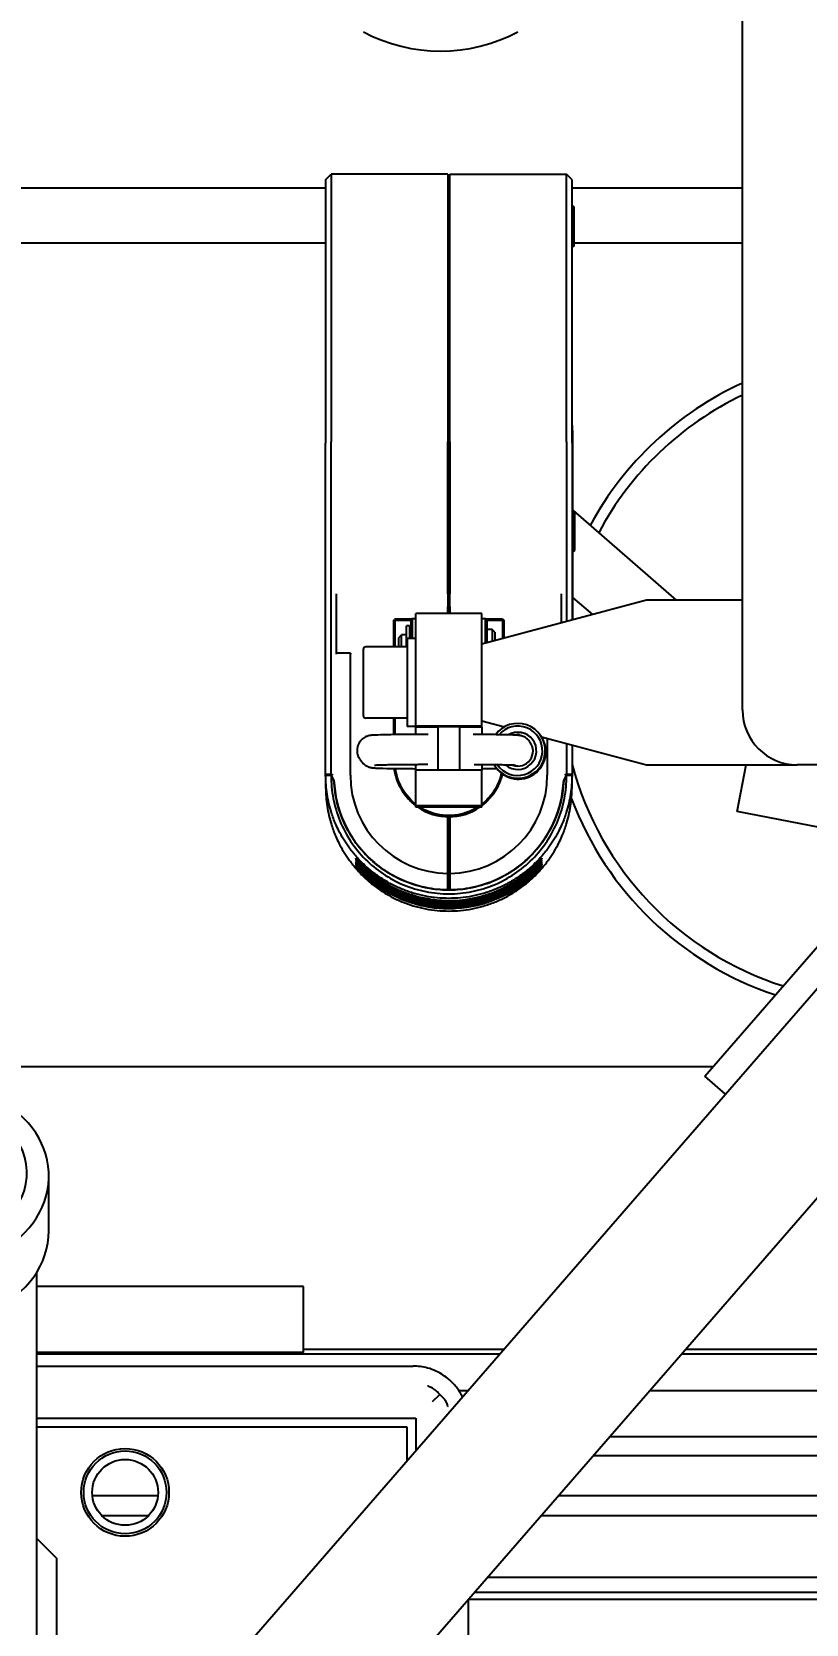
# Model space of a CAD drawing. Header units: millimetres. Extents: x 0 to 7722, y 0 to 5460.
# Drawn here: x 1838.4 to 1979.6, y 3732 to 4022 of the extents above; entities that cross this region are included whole.
import ezdxf

# ---------------------------------------------------------------- set-up
doc = ezdxf.new("R2010")
doc.units = ezdxf.units.MM
doc.header["$LTSCALE"] = 5
doc.layers.get('0').update_dxf_attribs({"linetype": 'CONTINUOUS'})
doc.layers.get('Defpoints').update_dxf_attribs({"linetype": 'CONTINUOUS'})
doc.styles.add('DIM', font='romans.shx', dxfattribs={"width": 0.85})
doc.dimstyles.new('KOCPSM$0', dxfattribs={"dimtxt": 3, "dimasz": 2.5, "dimexe": 0.8, "dimexo": 0.8, "dimgap": 0.8, "dimtad": 1, "dimdsep": 46, "dimtxsty": 'DIM', "dimblk": 'CLOSEDBLANK', "dimcen": 0, "dimclrd": 4, "dimclre": 4, "dimclrt": 7, "dimazin": 2, "dimtfac": 1, "dimtmove": 0, "dimatfit": 3, "dimldrblk": 'CLOSEDBLANK', "dimfxl": 1, "dimarcsym": 0})

# ---------------------------------------------------------------- blocks, each defined once
blk = doc.blocks.new('_ClosedBlank')
at = {"color": 0, "linetype": 'ByBlock', "lineweight": -2}
for p, q in [((-1, 0.1667), (0, 0)), ((-1, 0.1667), (-1, -0.1667)), ((0, 0), (-1, -0.1667))]:
    blk.add_line(p, q, dxfattribs=at)
blk = doc.blocks.new('*D10')
at = {"color": 4, "linetype": 'ByBlock', "lineweight": -2, "transparency": 16777216}
for p, q in [((605.43, 4029.21), (605.43, 5055.01)), ((2190.43, 4539.48), (2190.43, 5055.01)), ((642.93, 5043.01), (2152.93, 5043.01))]:
    blk.add_line(p, q, dxfattribs=at)
at = {"layer": 'Defpoints', "color": 0, "transparency": 16777216}
for p in [(2190.43, 5043.01), (2190.43, 4527.48), (605.43, 4017.21)]:
    blk.add_point(p, dxfattribs=at)
at = {"color": 4, "lineweight": -2, "transparency": 16777216, "xscale": 37.5, "yscale": 37.5, "zscale": 37.5, "rotation": 180}
blk.add_blockref('_ClosedBlank', (605.43, 5043.01), dxfattribs=at)
at = {"color": 4, "lineweight": -2, "transparency": 16777216, "xscale": 37.5, "yscale": 37.5, "zscale": 37.5}
blk.add_blockref('_ClosedBlank', (2190.43, 5043.01), dxfattribs=at)
at = {"color": 7, "transparency": 16777216, "insert": (1397.93, 5077.51), "char_height": 45, "attachment_point": 5, "style": 'DIM'}
blk.add_mtext('1585', dxfattribs=at)

msp = doc.modelspace()

# ---------------------------------------------------------------- linework, layer by layer
for p, q in [((1967.931, 3898.483), (1967.931, 4072.083)), ((1891.981, 3993.483), (1697.931, 3993.483)), ((1891.981, 3995.049), (1892.981, 3996.049)), ((1891.981, 3995.049), (1891.981, 3947.05)), ((1892.981, 3996.049), (1892.981, 3947.3)), ((1914.231, 3996.049), (1892.981, 3996.049)), ((1914.231, 3996.049), (1914.231, 3947.3)), ((1914.431, 3995.849), (1914.231, 3995.849)), ((1914.431, 3947.25), (1914.431, 3995.849)), ((1914.431, 3995.849), (1914.631, 3995.849)), ((1914.431, 3995.849), (1914.431, 3947.25)), ((1914.631, 3947.3), (1914.631, 3996.049)), ((1914.631, 3996.049), (1935.881, 3996.049)), ((1935.881, 3947.3), (1935.881, 3996.049)), ((1936.881, 3995.049), (1935.881, 3996.049)), ((1936.881, 3947.05), (1936.881, 3995.049)), ((1967.931, 3993.483), (1936.881, 3993.483)), ((1937.231, 3990.168), (1936.881, 3990.168)), ((1937.231, 3990.168), (1937.231, 3982.868)), ((1891.981, 3983.483), (1817.931, 3983.483)), ((1937.231, 3982.868), (1936.881, 3982.868)), ((1967.931, 3983.483), (1937.231, 3983.483)), ((1936.881, 3950.362), (1936.981, 3950.362)), ((1936.981, 3949.376), (1936.981, 3950.362)), ((1891.981, 3886.78), (1891.981, 3947.05)), ((1892.981, 3886.794), (1892.981, 3947.3)), ((1914.231, 3919.619), (1914.231, 3947.3)), ((1914.431, 3947.25), (1914.431, 3919.592)), ((1914.431, 3919.592), (1914.431, 3947.25)), ((1914.631, 3947.3), (1914.631, 3919.619)), ((1935.881, 3947.3), (1935.881, 3914.584)), ((1936.881, 3947.05), (1936.881, 3914.852)), ((1936.981, 3949.376), (1936.981, 3914.879)), ((1937.331, 3934.549), (1936.981, 3934.899)), ((1937.06, 3934.82), (1955.856, 3918.483)), ((1937.331, 3934.549), (1937.331, 3927.549)), ((1937.331, 3927.549), (1936.981, 3927.199)), ((1893.981, 3908.652), (1893.981, 3919.619)), ((1914.231, 3919.619), (1914.231, 3917.259)), ((1914.431, 3917.232), (1914.431, 3919.592)), ((1914.431, 3919.592), (1914.431, 3917.232)), ((1914.631, 3917.259), (1914.631, 3919.619)), ((1950.431, 3918.483), (1920.431, 3910.445)), ((1934.881, 3919.619), (1934.881, 3914.316)), ((1936.981, 3918.989), (1940.596, 3915.848)), ((1967.931, 3918.483), (1950.431, 3918.483)), ((1904.631, 3915.051), (1904.531, 3914.953)), ((1904.631, 3915.051), (1907.031, 3915.051)), ((1907.531, 3914.938), (1907.731, 3915.138)), ((1907.731, 3915.139), (1908.431, 3915.139)), ((1920.431, 3916.028), (1908.431, 3916.028)), ((1908.431, 3895.53), (1908.431, 3916.028)), ((1914.231, 3916.028), (1914.231, 3917.259)), ((1914.431, 3917.232), (1914.431, 3916.028)), ((1914.431, 3916.028), (1914.431, 3917.232)), ((1914.631, 3917.259), (1914.631, 3916.028)), ((1920.431, 3895.53), (1920.431, 3916.028)), ((1920.431, 3915.139), (1921.131, 3915.139)), ((1921.331, 3914.938), (1921.131, 3915.138)), ((1921.831, 3915.051), (1924.231, 3915.051)), ((1924.231, 3915.051), (1924.331, 3914.953)), ((1904.431, 3914.851), (1904.531, 3914.953)), ((1904.431, 3909.983), (1904.431, 3914.851)), ((1904.531, 3914.953), (1904.631, 3914.854)), ((1904.631, 3914.854), (1907.031, 3914.854)), ((1904.631, 3909.983), (1904.631, 3914.854)), ((1905.331, 3911.639), (1905.831, 3912.139)), ((1905.831, 3909.983), (1905.831, 3912.139)), ((1906.691, 3912.139), (1905.831, 3912.139)), ((1906.691, 3909.983), (1906.691, 3913.789)), ((1907.291, 3913.789), (1906.691, 3913.789)), ((1907.291, 3913.789), (1907.291, 3911.483)), ((1907.331, 3911.483), (1907.331, 3912.139)), ((1907.531, 3912.139), (1907.331, 3912.139)), ((1922.331, 3913.139), (1921.331, 3913.139)), ((1921.831, 3914.854), (1924.231, 3914.854)), ((1922.331, 3913.139), (1922.331, 3910.954)), ((1922.831, 3912.639), (1922.331, 3913.139)), ((1922.831, 3912.639), (1922.831, 3911.088)), ((1924.231, 3914.854), (1924.331, 3914.953)), ((1924.231, 3914.854), (1924.231, 3911.463)), ((1924.331, 3914.953), (1924.431, 3914.851)), ((1924.431, 3914.851), (1924.431, 3911.516)), ((1898.831, 3909.483), (1898.831, 3897.483)), ((1906.831, 3909.983), (1899.331, 3909.983)), ((1905.331, 3909.983), (1905.331, 3911.639)), ((1906.831, 3911.483), (1906.831, 3895.483)), ((1908.431, 3911.483), (1906.831, 3911.483)), ((1907.331, 3911.739), (1907.291, 3911.739)), ((1896.481, 3908.802), (1893.981, 3908.802)), ((1896.481, 3908.802), (1896.481, 3908.652)), ((1896.481, 3886.595), (1896.481, 3908.652)), ((1906.831, 3896.983), (1899.331, 3896.983)), ((1904.431, 3893.979), (1904.431, 3896.983)), ((1904.631, 3893.982), (1904.631, 3896.983)), ((1908.431, 3895.483), (1906.831, 3895.483)), ((1920.431, 3895.53), (1908.431, 3895.53)), ((1908.431, 3895.348), (1908.431, 3895.53)), ((1908.431, 3895.348), (1912.431, 3895.404)), ((1908.431, 3894.016), (1908.431, 3895.348)), ((1916.431, 3895.404), (1912.431, 3895.404)), ((1912.431, 3895.404), (1912.431, 3887.531)), ((1916.431, 3895.404), (1920.431, 3895.348)), ((1916.431, 3887.531), (1916.431, 3895.404)), ((1920.431, 3896.522), (1924.58, 3895.41)), ((1920.431, 3895.348), (1920.431, 3895.53)), ((1920.431, 3895.348), (1920.431, 3894.007)), ((1924.231, 3895.503), (1924.231, 3895.198)), ((1924.431, 3895.45), (1924.431, 3895.324)), ((1927.189, 3893.981), (1927.189, 3893.849)), ((1927.313, 3893.833), (1927.313, 3893.975)), ((1929.222, 3892.658), (1929.148, 3892.756)), ((1931.056, 3893.963), (1930.991, 3894.049)), ((1931.3, 3893.609), (1950.431, 3888.483)), ((1932.381, 3893.32), (1932.381, 3886.595)), ((1935.881, 3892.382), (1935.881, 3886.794)), ((1936.881, 3892.114), (1936.881, 3886.78)), ((1898.26, 3889.437), (1898.556, 3889.045)), ((1891.981, 3886.78), (1892.981, 3886.794)), ((1891.981, 3886.541), (1891.981, 3886.78)), ((1892.981, 3886.555), (1891.981, 3886.541)), ((1891.981, 3886.541), (1891.981, 3884.385)), ((1892.981, 3886.794), (1893.181, 3886.794)), ((1893.5, 3885.699), (1892.981, 3886.595)), ((1892.981, 3886.595), (1892.981, 3886.555)), ((1893.181, 3886.595), (1892.981, 3886.595)), ((1892.981, 3886.555), (1893.5, 3885.658)), ((1893.181, 3886.794), (1893.181, 3886.595)), ((1908.431, 3887.531), (1908.431, 3888.516)), ((1920.431, 3887.531), (1908.431, 3887.531)), ((1908.431, 3881.031), (1908.431, 3887.531)), ((1920.431, 3888.507), (1920.431, 3887.531)), ((1920.431, 3881.031), (1920.431, 3887.531)), ((1923.127, 3887.869), (1923.011, 3888.023)), ((1926.987, 3888.305), (1927.001, 3888.286)), ((1935.881, 3886.595), (1935.362, 3885.699)), ((1935.362, 3885.658), (1935.881, 3886.555)), ((1935.681, 3886.595), (1935.681, 3886.794)), ((1935.681, 3886.794), (1935.881, 3886.794)), ((1935.881, 3886.595), (1935.681, 3886.595)), ((1935.881, 3886.794), (1936.881, 3886.78)), ((1935.881, 3886.555), (1935.881, 3886.595)), ((1936.881, 3886.541), (1935.881, 3886.555)), ((1936.881, 3886.78), (1936.881, 3886.541)), ((1936.881, 3884.385), (1936.881, 3886.541)), ((1950.431, 3888.483), (1977.931, 3888.483)), ((1966.993, 3879.983), (1968.638, 3888.483)), ((2007.931, 3888.483), (1977.931, 3888.483)), ((1893.5, 3885.694), (1893.5, 3885.699)), ((1893.5, 3885.681), (1893.5, 3885.694)), ((1935.362, 3885.699), (1935.362, 3885.694)), ((1935.362, 3885.694), (1935.362, 3885.681)), ((1920.431, 3881.031), (1908.431, 3881.031)), ((1908.431, 3880.751), (1908.431, 3881.031)), ((1920.431, 3880.751), (1908.431, 3880.751)), ((1920.431, 3880.751), (1920.431, 3881.031)), ((1914.231, 3868.709), (1914.231, 3879.039)), ((1914.431, 3879.037), (1914.431, 3868.507)), ((1914.431, 3879.037), (1914.431, 3868.507)), ((1914.631, 3879.039), (1914.631, 3868.709)), ((1986.629, 3876.183), (1966.993, 3879.983)), ((2003.469, 3872.924), (1740.893, 3570.821)), ((1914.231, 3867.712), (1914.242, 3868.709)), ((1914.242, 3868.539), (1914.242, 3868.709)), ((1914.62, 3868.709), (1914.62, 3868.539)), ((1914.62, 3868.709), (1914.631, 3867.712)), ((1961.09, 3831.788), (1993.89, 3869.526)), ((1914.231, 3867.71), (1914.239, 3868.507)), ((1914.231, 3865.719), (1914.231, 3867.712)), ((1914.231, 3865.716), (1914.231, 3865.719)), ((1914.239, 3868.507), (1914.431, 3868.507)), ((1914.242, 3868.539), (1914.241, 3868.507)), ((1914.431, 3865.715), (1914.431, 3868.507)), ((1914.431, 3868.507), (1914.623, 3868.507)), ((1914.431, 3868.507), (1914.431, 3865.715)), ((1914.431, 3865.715), (1914.431, 3865.714)), ((1914.431, 3865.715), (1914.431, 3865.714)), ((1914.431, 3865.714), (1914.431, 3865.698)), ((1914.431, 3865.714), (1914.431, 3865.698)), ((1914.62, 3868.539), (1914.621, 3868.507)), ((1914.631, 3867.71), (1914.623, 3868.507)), ((1914.631, 3867.712), (1914.631, 3865.719)), ((1914.631, 3865.716), (1914.631, 3865.719)), ((2023.358, 3857.698), (1759.762, 3554.421)), ((1962.563, 3833.483), (1830.531, 3833.483)), ((1964.864, 3828.508), (1961.09, 3831.788)), ((1841.531, 3803.613), (1841.531, 3813.614)), ((1839.331, 3715.975), (1839.331, 3796.068)), ((1887.931, 3793.483), (1839.331, 3793.483)), ((1887.931, 3781.483), (1887.931, 3793.483)), ((1924.465, 3782.027), (1887.931, 3782.027)), ((2395.431, 3782.027), (1957.588, 3782.027)), ((1887.931, 3781.483), (1839.331, 3781.483)), ((1923.689, 3781.135), (1839.331, 3781.135)), ((1839.331, 3778.983), (1907.931, 3778.983)), ((2395.431, 3781.135), (1956.812, 3781.135)), ((1911.471, 3772.523), (1912.761, 3773.813)), ((1917.926, 3774.504), (1916.269, 3774.504)), ((2395.431, 3774.504), (1951.049, 3774.504)), ((1839.331, 3769.483), (1908.431, 3769.483)), ((1906.831, 3767.883), (1839.331, 3767.883)), ((1906.831, 3761.739), (1906.831, 3767.883)), ((1908.431, 3769.483), (1908.431, 3763.58)), ((1943.817, 3766.183), (2395.431, 3766.183)), ((2395.431, 3762.633), (1940.731, 3762.633)), ((1861.396, 3755.333), (1849.466, 3755.333)), ((2395.431, 3755.333), (1934.387, 3755.333)), ((1851.146, 3751.783), (1859.716, 3751.783)), ((1931.301, 3751.783), (2395.431, 3751.783)), ((1839.331, 3747.583), (1842.931, 3743.983)), ((1842.931, 3743.983), (1842.931, 3688.22)), ((2395.431, 3740.483), (1921.48, 3740.483)), ((1917.931, 3736.4), (1917.931, 3416.483)), ((2395.431, 3736.483), (1918.003, 3736.483)), ((2395.431, 3737.768), (1919.12, 3737.768))]:
    msp.add_line(p, q)
for radius in [8, 7.538, 6]:
    msp.add_circle((1855.431, 3755.983), radius)
for centre, radius, start, end in [((1912.931, 4048.483), 30, 242.04711, 297.95289), ((1992.931, 3903.483), 60, 114.62432, 151.51753), ((1992.931, 3903.483), 58, 115.53323, 151.9564), ((1992.931, 3903.483), 58, 164.53744, 164.72124), ((1899.331, 3909.483), 0.5, 90, 180), ((1977.931, 3898.483), 10, 180, 270), ((1899.331, 3897.483), 0.5, 180, 270), ((1992.931, 3903.483), 58, 194.89928, 252.36699), ((1992.931, 3903.483), 60, 200.65191, 251.54452), ((1907.931, 3768.983), 10, 74.74942, 90)]:
    msp.add_arc(centre, radius, start, end)
for centre, major_axis, ratio, start_param, end_param in [((1927.001, 3891.036), (3.99, 3.013), 0.9998461, 3.030806, 8.1483946), ((1926.996, 3891.043), (3.591, 2.712), 0.9998461, 3.1023412, 8.0694847), ((1926.996, 3891.043), (-2.713, -2.049), 0.9998461, 0.2217802, 4.616564), ((1927.027, 3891.001), (2.713, 2.049), 0.9998461, 0.0077399, 1.4522936), ((1927.117, 3890.882), (-3.99, -3.013), 0.9998461, 0, 3.0711798), ((1927.027, 3891.001), (2.195, 1.657), 0.9998461, 3.7238786, 6.2831853), ((1927.585, 3891.256), (1.068, -2.542), 0.9822393, 2.8838415, 3.0475608), ((1927.538, 3539.639), (-0.381, 354.343), 0.0734362, 6.2772149, 6.2819888), ((1914.431, 3886.595), (-17.95, 0), 0.9964954, 0, 1.560242), ((1914.431, 3889.036), (-10, 0), 0.999902, 0.1214413, 0.9272952), ((1914.431, 3886.595), (-17.95, 0), 0.9964954, 1.5813506, 3.1415927), ((1914.431, 3889.036), (10, 0), 0.999902, 5.3558901, 6.0609659), ((1927.001, 3891.036), (-2.195, -1.657), 0.9998461, 0.6272334, 0.9242113), ((1926.987, 3891.054), (2.494, -1.239), 0.984493, 4.9118359, 5.1674476), ((1914.431, 3889.036), (10, 0), 0.999902, 4.1180583, 5.3067197), ((1914.472, 3889.318), (-0.373, -23.599), 0.9438253, 0.0059328, 0.014911), ((1914.411, 3885.789), (-20.54, 0.424), 0.9770655, 1.5919205, 1.6016559), ((1822.531, 3813.614), (19, 0), 0.8502651, 5.1916684, 7.3242947), ((1822.531, 3814.14), (15, 0), 0.8502651, 5.2749252, 6.7987793), ((1822.531, 3803.613), (19, 0), 0.8502651, 5.1916684, 6.2831853)]:
    msp.add_ellipse(centre, major_axis=major_axis, ratio=ratio, start_param=start_param, end_param=end_param)
for points, knots in [([(1907.031, 3915.051), (1907.136, 3915.051), (1907.345, 3915.052), (1907.548, 3915.054), (1907.629, 3915.056), (1907.649, 3915.057)], [0, 0, 0, 0, 0.00031248248, 0.00062496496, 0.00075407024, 0.00075407024, 0.00075407024, 0.00075407024]), ([(1907.731, 3915.139), (1907.731, 3915.139), (1907.731, 3915.127), (1907.731, 3915.079), (1907.731, 3915.04), (1907.731, 3914.88), (1907.731, 3914.718), (1907.731, 3914.365), (1907.731, 3914.202), (1907.731, 3913.815), (1907.731, 3913.587), (1907.731, 3913.214), (1907.731, 3913.084), (1907.731, 3912.501), (1907.731, 3912.005), (1907.731, 3911.483)], [-1.56578313, -1.56578313, -1.56578313, -1.56578313, -1.50732643, -1.50732643, -1.44206621, -1.44206621, -1.31132911, -1.31132911, -1.22420274, -1.22420274, -1.12717709, -1.12717709, -1.07860514, -1.07860514, -0.9155222, -0.9155222, -0.9155222, -0.9155222]), ([(1921.131, 3910.632), (1921.131, 3910.812), (1921.131, 3910.99), (1921.132, 3911.717), (1921.131, 3912.244), (1921.131, 3913), (1921.131, 3913.258), (1921.131, 3913.735), (1921.131, 3913.953), (1921.131, 3914.227), (1921.131, 3914.304), (1921.131, 3914.503), (1921.131, 3914.615), (1921.131, 3914.857), (1921.131, 3914.966), (1921.131, 3915.105), (1921.131, 3915.139), (1921.131, 3915.139)], [-0.74383044, -0.74383044, -0.74383044, -0.74383044, -0.68965085, -0.68965085, -0.52091969, -0.52091969, -0.42464993, -0.42464993, -0.32784071, -0.32784071, -0.28692869, -0.28692869, -0.21527196, -0.21527196, -0.10779928, -0.10779928, -0.00700144, -0.00700144, -0.00700144, -0.00700144]), ([(1921.213, 3915.057), (1921.258, 3915.055), (1921.371, 3915.054), (1921.596, 3915.052), (1921.753, 3915.051), (1921.831, 3915.051)], [0.00033957039, 0.00033957039, 0.00033957039, 0.00033957039, 0.00062496724, 0.00085932996, 0.00109369268, 0.00109369268, 0.00109369268, 0.00109369268]), ([(1907.031, 3914.854), (1907.064, 3914.854), (1907.097, 3914.854), (1907.162, 3914.855), (1907.193, 3914.855), (1907.284, 3914.855), (1907.339, 3914.856), (1907.431, 3914.857), (1907.467, 3914.858), (1907.505, 3914.859), (1907.515, 3914.859), (1907.528, 3914.86), (1907.531, 3914.861), (1907.531, 3914.861)], [-0.078691524, -0.078691524, -0.078691524, -0.078691524, -0.068791099, -0.068791099, -0.058880451, -0.058880451, -0.039349001, -0.039349001, -0.019816385, -0.019816385, -0.009901751, -0.009901751, 0, 0, 0, 0]), ([(1907.531, 3914.939), (1907.531, 3914.909), (1907.531, 3914.865), (1907.531, 3914.587), (1907.531, 3914.076), (1907.531, 3913.362), (1907.531, 3912.361), (1907.531, 3911.758), (1907.531, 3911.483)], [0.0000671783, 0.0000671783, 0.0000671783, 0.0000671783, 0.0010842402, 0.0021684805, 0.0027106006, 0.0043369609, 0.0054212012, 0.0062856424, 0.0062856424, 0.0062856424, 0.0062856424]), ([(1921.331, 3914.939), (1921.331, 3914.909), (1921.331, 3914.865), (1921.331, 3914.587), (1921.331, 3914.246), (1921.331, 3913.838), (1921.331, 3912.958), (1921.331, 3911.787), (1921.331, 3910.883), (1921.331, 3910.686)], [0.0000671871, 0.0000671871, 0.0000671871, 0.0000671871, 0.0010849634, 0.0021699268, 0.0027124085, 0.0032548902, 0.0043398536, 0.0065097803, 0.0071102317, 0.0071102317, 0.0071102317, 0.0071102317]), ([(1921.331, 3914.861), (1921.331, 3914.861), (1921.334, 3914.86), (1921.347, 3914.859), (1921.357, 3914.859), (1921.395, 3914.858), (1921.431, 3914.857), (1921.524, 3914.856), (1921.578, 3914.855), (1921.669, 3914.855), (1921.7, 3914.854), (1921.765, 3914.854), (1921.798, 3914.854), (1921.831, 3914.854)], [-0.078692147, -0.078692147, -0.078692147, -0.078692147, -0.068793867, -0.068793867, -0.058881552, -0.058881552, -0.039349283, -0.039349283, -0.019816498, -0.019816498, -0.009903406, -0.009903406, 0, 0, 0, 0]), ([(1910.683, 3894.027), (1909.828, 3894.024), (1908.993, 3894.02), (1906.896, 3894.007), (1905.694, 3893.995), (1903.593, 3893.968), (1902.696, 3893.952), (1901.268, 3893.915), (1900.798, 3893.9), (1900.292, 3893.857), (1900.208, 3893.854), (1899.95, 3893.806), (1899.898, 3893.796), (1899.746, 3893.759), (1899.644, 3893.735), (1899.341, 3893.617), (1899.175, 3893.555), (1898.799, 3893.298), (1898.675, 3893.204), (1898.431, 3892.966), (1898.32, 3892.842), (1898.038, 3892.443), (1897.866, 3892.114), (1897.708, 3891.421), (1897.687, 3891.101), (1897.752, 3890.505), (1897.832, 3890.231), (1898.03, 3889.773), (1898.147, 3889.587), (1898.26, 3889.437)], [4.9417292, 4.9417292, 4.9417292, 4.9417292, 5.1398619, 5.1398619, 5.4613085, 5.4613085, 5.7847887, 5.7847887, 6.1204304, 6.1204304, 6.2070926, 6.2070926, 6.2255284, 6.2255284, 6.2471205, 6.2471205, 6.2626841, 6.2626841, 6.2688578, 6.2688578, 6.2733177, 6.2733177, 6.2799911, 6.2799911, 6.2847138, 6.2847138, 6.2892572, 6.2892572, 6.2937549, 6.2937549, 6.2937549, 6.2937549]), ([(1929.148, 3892.756), (1928.972, 3892.989), (1928.806, 3893.139), (1928.451, 3893.422), (1928.293, 3893.506), (1927.994, 3893.653), (1927.881, 3893.692), (1927.689, 3893.754), (1927.618, 3893.772), (1927.477, 3893.805), (1927.419, 3893.815), (1927.271, 3893.84), (1927.206, 3893.848), (1926.879, 3893.884), (1926.675, 3893.891), (1926.224, 3893.91), (1926.062, 3893.916), (1925.702, 3893.927), (1925.504, 3893.933), (1925.072, 3893.943), (1924.838, 3893.948), (1924.343, 3893.958), (1924.082, 3893.963), (1922.86, 3893.983), (1921.739, 3893.996), (1919.977, 3894.01), (1919.435, 3894.014), (1918.877, 3894.018)], [3.1521622, 3.1521622, 3.1521622, 3.1521622, 3.1591472, 3.1591472, 3.1699108, 3.1699108, 3.1847501, 3.1847501, 3.2012159, 3.2012159, 3.2239201, 3.2239201, 3.268877, 3.268877, 3.4677107, 3.4677107, 3.562438, 3.562438, 3.6589223, 3.6589223, 3.7555709, 3.7555709, 3.8506564, 3.8506564, 4.1760151, 4.1760151, 4.3126327, 4.3126327, 4.3126327, 4.3126327]), ([(1898.556, 3889.045), (1898.732, 3888.812), (1898.898, 3888.662), (1899.253, 3888.379), (1899.411, 3888.295), (1899.71, 3888.148), (1899.823, 3888.109), (1900.015, 3888.047), (1900.087, 3888.029), (1900.227, 3887.996), (1900.285, 3887.986), (1900.433, 3887.961), (1900.498, 3887.953), (1900.825, 3887.918), (1901.029, 3887.91), (1901.924, 3887.873), (1902.786, 3887.852), (1904.844, 3887.818), (1905.965, 3887.805), (1907.603, 3887.792), (1908.012, 3887.789), (1908.431, 3887.786)], [0.0105696, 0.0105696, 0.0105696, 0.0105696, 0.0175545, 0.0175545, 0.0283182, 0.0283182, 0.0431575, 0.0431575, 0.0596232, 0.0596232, 0.0823274, 0.0823274, 0.1272844, 0.1272844, 0.3261181, 0.3261181, 0.7090637, 0.7090637, 1.0344224, 1.0344224, 1.1384868, 1.1384868, 1.1384868, 1.1384868]), ([(1936.881, 3886.541), (1936.881, 3885.399), (1936.793, 3884.258), (1936.444, 3882), (1936.182, 3880.886), (1935.606, 3879.07), (1935.339, 3878.357), (1934.862, 3877.258), (1934.677, 3876.864), (1933.957, 3875.441), (1933.354, 3874.446), (1932.286, 3872.964), (1931.875, 3872.442), (1930.966, 3871.391), (1930.464, 3870.865), (1929.415, 3869.866), (1928.867, 3869.393), (1927.732, 3868.504), (1927.145, 3868.089), (1925.935, 3867.317), (1925.313, 3866.96), (1924.041, 3866.31), (1923.392, 3866.016), (1922.068, 3865.492), (1921.395, 3865.261), (1920.032, 3864.865), (1919.343, 3864.7), (1917.951, 3864.435), (1917.249, 3864.335), (1915.84, 3864.203), (1915.134, 3864.169), (1913.721, 3864.17), (1913.015, 3864.203), (1911.606, 3864.336), (1910.905, 3864.436), (1909.513, 3864.701), (1908.824, 3864.867), (1907.461, 3865.263), (1906.788, 3865.494), (1905.464, 3866.019), (1904.815, 3866.313), (1903.543, 3866.964), (1902.921, 3867.32), (1901.712, 3868.092), (1901.125, 3868.508), (1899.99, 3869.397), (1899.443, 3869.87), (1898.393, 3870.87), (1897.892, 3871.396), (1896.984, 3872.447), (1896.572, 3872.968), (1895.506, 3874.451), (1894.902, 3875.445), (1894.183, 3876.868), (1893.999, 3877.262), (1893.522, 3878.36), (1893.255, 3879.073), (1892.679, 3880.888), (1892.418, 3882.002), (1892.069, 3884.259), (1891.981, 3885.399), (1891.981, 3886.541)], [0, 0, 0, 0, 0.3539262, 0.3539262, 0.7073842, 0.7073842, 0.9424825, 0.9424825, 1.0765937, 1.0765937, 1.4333985, 1.4333985, 1.6365356, 1.6365356, 1.8580922, 1.8580922, 2.0779679, 2.0779679, 2.2958569, 2.2958569, 2.5123451, 2.5123451, 2.7271104, 2.7271104, 2.9410122, 2.9410122, 3.1536549, 3.1536549, 3.3661113, 3.3661113, 3.5778499, 3.5778499, 3.7895868, 3.7895868, 4.0020426, 4.0020426, 4.2146786, 4.2146786, 4.4285797, 4.4285797, 4.6433394, 4.6433394, 4.8598272, 4.8598272, 5.0777119, 5.0777119, 5.2975872, 5.2975872, 5.5191401, 5.5191401, 5.7221895, 5.7221895, 6.0788388, 6.0788388, 6.212892, 6.212892, 6.4478873, 6.4478873, 6.8011909, 6.8011909, 7.1549622, 7.1549622, 7.1549622, 7.1549622]), ([(1892.981, 3886.555), (1892.974, 3885.157), (1893.234, 3882.343), (1894.431, 3878.267), (1896.416, 3874.513), (1899.092, 3871.225), (1902.376, 3868.52), (1906.117, 3866.504), (1910.194, 3865.268), (1913.019, 3864.985), (1915.843, 3864.985), (1918.668, 3865.268), (1922.745, 3866.504), (1926.486, 3868.52), (1929.77, 3871.225), (1932.446, 3874.513), (1934.432, 3878.267), (1935.628, 3882.343), (1935.888, 3885.157), (1935.881, 3886.555)], [0, 0, 0, 0, 0.004388225, 0.008776451, 0.013126893, 0.017477334, 0.021776762, 0.02607619, 0.030339767, 0.034603344, 0.034603344, 0.038866921, 0.043130498, 0.047429926, 0.051729354, 0.056079796, 0.060430238, 0.064818463, 0.069206688, 0.069206688, 0.069206688, 0.069206688]), ([(1910.576, 3888.527), (1910.247, 3888.525), (1909.922, 3888.524), (1909.275, 3888.521), (1908.953, 3888.519), (1908.321, 3888.516), (1908.01, 3888.514), (1907.404, 3888.509), (1907.109, 3888.507), (1906.524, 3888.502), (1906.235, 3888.499), (1905.669, 3888.494), (1905.393, 3888.491), (1904.859, 3888.484), (1904.602, 3888.481), (1904.11, 3888.474), (1903.876, 3888.47), (1903.431, 3888.463), (1903.221, 3888.459), (1902.82, 3888.451), (1902.63, 3888.447), (1902.273, 3888.439), (1902.107, 3888.435), (1901.804, 3888.427), (1901.665, 3888.422), (1901.31, 3888.41), (1901.125, 3888.402), (1900.915, 3888.39), (1900.856, 3888.385), (1900.856, 3888.385)], [4.951472, 4.951472, 4.951472, 4.951472, 5.0283207, 5.0283207, 5.1061134, 5.1061134, 5.183915, 5.183915, 5.2607878, 5.2607878, 5.3397672, 5.3397672, 5.4197937, 5.4197937, 5.4998451, 5.4998451, 5.5788893, 5.5788893, 5.6569406, 5.6569406, 5.7360817, 5.7360817, 5.8153034, 5.8153034, 5.8935387, 5.8935387, 6.0391146, 6.0391146, 6.140681, 6.140681, 6.140681, 6.140681]), ([(1908.431, 3881.055), (1908.298, 3881.154), (1908.168, 3881.257), (1907.44, 3881.862), (1906.9, 3882.43), (1906.113, 3883.479), (1905.829, 3883.927), (1905.394, 3884.754), (1905.227, 3885.123), (1904.799, 3886.251), (1904.605, 3887.031), (1904.507, 3887.824)], [-0.92869097, -0.92869097, -0.92869097, -0.92869097, -0.87893234, -0.87893234, -0.64462668, -0.64462668, -0.48558837, -0.48558837, -0.36429524, -0.36429524, -0.12354502, -0.12354502, -0.12354502, -0.12354502]), ([(1908.431, 3881.309), (1908.393, 3881.338), (1907.203, 3882.273), (1906.001, 3883.779), (1905.159, 3885.822), (1904.869, 3886.831), (1904.75, 3887.504), (1904.709, 3887.822)], [0.0219594507, 0.0219594507, 0.0219594507, 0.0219594507, 0.0221033924, 0.0265240708, 0.0276292404, 0.0287344101, 0.0297012186, 0.0297012186, 0.0297012186, 0.0297012186]), ([(1926.553, 3888.386), (1926.553, 3888.386), (1926.552, 3888.387), (1926.529, 3888.389), (1926.43, 3888.396), (1926.022, 3888.415), (1925.584, 3888.43), (1924.852, 3888.447), (1924.671, 3888.451), (1924.284, 3888.458), (1924.079, 3888.462), (1923.647, 3888.469), (1923.42, 3888.473), (1922.951, 3888.48), (1922.708, 3888.483), (1922.205, 3888.489), (1921.943, 3888.492), (1921.402, 3888.498), (1921.121, 3888.5), (1920.545, 3888.506), (1920.25, 3888.508), (1919.651, 3888.513), (1919.347, 3888.515), (1919.038, 3888.516)], [3.2840981, 3.2840981, 3.2840981, 3.2840981, 3.2977129, 3.2977129, 3.4246929, 3.4246929, 3.6790352, 3.6790352, 3.7556943, 3.7556943, 3.83327, 3.83327, 3.9108044, 3.9108044, 3.98736, 3.98736, 4.0642483, 4.0642483, 4.1420636, 4.1420636, 4.2198634, 4.2198634, 4.2967107, 4.2967107, 4.2967107, 4.2967107]), ([(1920.431, 3887.793), (1921.378, 3887.8), (1922.262, 3887.809), (1923.093, 3887.82), (1923.129, 3887.82), (1923.164, 3887.821)], [2.07572462, 2.07572462, 2.07572462, 2.07572462, 2.31971588, 2.31971588, 2.33069128, 2.33069128, 2.33069128, 2.33069128]), ([(1924.006, 3886.968), (1923.999, 3886.938), (1923.913, 3886.553), (1923.703, 3885.822), (1923.141, 3884.461), (1922.159, 3882.897), (1921.083, 3881.821), (1920.469, 3881.338), (1920.431, 3881.309)], [0.0021181889, 0.0021181889, 0.0021181889, 0.0021181889, 0.0022103392, 0.0033155089, 0.0044206785, 0.0066310177, 0.0088413569, 0.0089852551, 0.0089852551, 0.0089852551, 0.0089852551]), ([(1924.182, 3886.835), (1924.148, 3886.688), (1924.111, 3886.541), (1923.992, 3886.108), (1923.9, 3885.824), (1923.655, 3885.17), (1923.492, 3884.805), (1923.062, 3883.976), (1922.779, 3883.524), (1922.075, 3882.574), (1921.638, 3882.092), (1920.925, 3881.444), (1920.682, 3881.243), (1920.431, 3881.055)], [-2.92065079, -2.92065079, -2.92065079, -2.92065079, -2.87537747, -2.87537747, -2.78584908, -2.78584908, -2.66590253, -2.66590253, -2.50590565, -2.50590565, -2.31118957, -2.31118957, -2.21680681, -2.21680681, -2.21680681, -2.21680681]), ([(1891.981, 3884.385), (1891.981, 3883.235), (1892.069, 3882.087), (1892.419, 3879.813), (1892.68, 3878.692), (1893.256, 3876.864), (1893.523, 3876.145), (1894, 3875.039), (1894.185, 3874.642), (1894.905, 3873.21), (1895.509, 3872.208), (1896.576, 3870.715), (1896.988, 3870.19), (1897.896, 3869.132), (1898.398, 3868.602), (1899.447, 3867.596), (1899.995, 3867.12), (1901.13, 3866.226), (1901.717, 3865.807), (1902.927, 3865.03), (1903.549, 3864.671), (1904.821, 3864.017), (1905.47, 3863.721), (1906.794, 3863.192), (1907.467, 3862.96), (1908.83, 3862.562), (1909.519, 3862.395), (1910.911, 3862.128), (1911.613, 3862.028), (1913.022, 3861.894), (1913.728, 3861.861), (1915.141, 3861.861), (1915.847, 3861.895), (1917.256, 3862.029), (1917.958, 3862.129), (1919.349, 3862.397), (1920.038, 3862.563), (1921.401, 3862.962), (1922.074, 3863.195), (1923.398, 3863.723), (1924.047, 3864.019), (1925.319, 3864.674), (1925.941, 3865.033), (1927.15, 3865.811), (1927.737, 3866.229), (1928.872, 3867.124), (1929.42, 3867.601), (1930.469, 3868.607), (1930.97, 3869.137), (1931.879, 3870.195), (1932.29, 3870.72), (1933.356, 3872.213), (1933.96, 3873.214), (1934.679, 3874.646), (1934.863, 3875.043), (1935.34, 3876.148), (1935.607, 3876.867), (1936.183, 3878.694), (1936.444, 3879.815), (1936.793, 3882.087), (1936.881, 3883.236), (1936.881, 3884.385)], [0, 0, 0, 0, 0.3539262, 0.3539262, 0.7073842, 0.7073842, 0.9424825, 0.9424825, 1.0765937, 1.0765937, 1.4333985, 1.4333985, 1.6365356, 1.6365356, 1.8580922, 1.8580922, 2.0779679, 2.0779679, 2.2958569, 2.2958569, 2.5123451, 2.5123451, 2.7271104, 2.7271104, 2.9410122, 2.9410122, 3.1536549, 3.1536549, 3.3661113, 3.3661113, 3.5778499, 3.5778499, 3.7895868, 3.7895868, 4.0020426, 4.0020426, 4.2146786, 4.2146786, 4.4285797, 4.4285797, 4.6433394, 4.6433394, 4.8598272, 4.8598272, 5.0777119, 5.0777119, 5.2975872, 5.2975872, 5.5191401, 5.5191401, 5.7221895, 5.7221895, 6.0788388, 6.0788388, 6.212892, 6.212892, 6.4478873, 6.4478873, 6.8011909, 6.8011909, 7.1549622, 7.1549622, 7.1549622, 7.1549622]), ([(1893.5, 3885.699), (1893.617, 3882.987), (1894.264, 3880.317), (1896.47, 3875.557), (1897.94, 3873.471), (1901.682, 3869.813), (1903.96, 3868.311), (1907.773, 3866.751), (1909.123, 3866.351), (1911.733, 3865.855), (1912.98, 3865.731), (1914.231, 3865.719)], [-3.2331542, -3.2331542, -3.2331542, -3.2331542, -2.3927448, -2.3927448, -1.61731, -1.61731, -0.7979409, -0.7979409, -0.3753305, -0.3753305, -0.000001, -0.000001, -0.000001, -0.000001]), ([(1914.431, 3865.698), (1913.016, 3865.698), (1911.605, 3865.841), (1908.666, 3866.442), (1907.155, 3866.934), (1904.726, 3868.041), (1903.773, 3868.569), (1901.78, 3869.884), (1900.767, 3870.697), (1898.889, 3872.514), (1898.033, 3873.516), (1896.684, 3875.434), (1896.154, 3876.32), (1895.025, 3878.57), (1894.503, 3879.966), (1893.775, 3882.804), (1893.563, 3884.238), (1893.5, 3885.681)], [0, 0, 0, 0, 0.4246359, 0.4246359, 0.9010681, 0.9010681, 1.2297001, 1.2297001, 1.6232326, 1.6232326, 2.0245162, 2.0245162, 2.3400668, 2.3400668, 2.7971749, 2.7971749, 3.2428498, 3.2428498, 3.2428498, 3.2428498]), ([(1914.431, 3865.678), (1913.19, 3865.678), (1911.949, 3865.788), (1909.266, 3866.268), (1907.837, 3866.684), (1903.987, 3868.262), (1901.741, 3869.734), (1898.061, 3873.296), (1896.614, 3875.306), (1894.317, 3880.062), (1893.622, 3882.84), (1893.5, 3885.658)], [0.0000201, 0.0000201, 0.0000201, 0.0000201, 0.3723422, 0.3723422, 0.8185771, 0.8185771, 1.6231227, 1.6231227, 2.3718003, 2.3718003, 3.2432188, 3.2432188, 3.2432188, 3.2432188]), ([(1935.362, 3885.681), (1935.327, 3884.873), (1935.245, 3884.068), (1934.987, 3882.462), (1934.809, 3881.664), (1934.434, 3880.347), (1934.262, 3879.823), (1933.808, 3878.603), (1933.508, 3877.916), (1932.711, 3876.326), (1932.183, 3875.441), (1930.835, 3873.524), (1929.979, 3872.521), (1928.102, 3870.703), (1927.089, 3869.889), (1925.097, 3868.573), (1924.143, 3868.045), (1921.712, 3866.936), (1920.2, 3866.443), (1917.259, 3865.841), (1915.847, 3865.698), (1914.431, 3865.698)], [0, 0, 0, 0, 0.249836, 0.249836, 0.5020102, 0.5020102, 0.6720445, 0.6720445, 0.9026977, 0.9026977, 1.2184321, 1.2184321, 1.6202083, 1.6202083, 2.014189, 2.014189, 2.3434671, 2.3434671, 2.8208349, 2.8208349, 3.2462589, 3.2462589, 3.2462589, 3.2462589]), ([(1935.362, 3885.658), (1935.24, 3882.837), (1934.544, 3880.061), (1932.247, 3875.303), (1930.802, 3873.296), (1927.122, 3869.735), (1924.874, 3868.26), (1921.026, 3866.685), (1919.595, 3866.268), (1916.91, 3865.788), (1915.671, 3865.678), (1914.431, 3865.678)], [0.000001, 0.000001, 0.000001, 0.000001, 0.8749479, 0.8749479, 1.6274513, 1.6274513, 2.4350091, 2.4350091, 2.8805308, 2.8805308, 3.2513166, 3.2513166, 3.2513166, 3.2513166]), ([(1914.631, 3865.719), (1915.88, 3865.731), (1917.125, 3865.854), (1919.73, 3866.349), (1921.078, 3866.748), (1924.89, 3868.304), (1927.169, 3869.805), (1930.913, 3873.461), (1932.384, 3875.545), (1934.596, 3880.308), (1935.245, 3882.982), (1935.362, 3885.699)], [0.000001, 0.000001, 0.000001, 0.000001, 0.3747159, 0.3747159, 0.7965174, 0.7965174, 1.6159303, 1.6159303, 2.3912469, 2.3912469, 3.2331597, 3.2331597, 3.2331597, 3.2331597]), ([(1920.004, 3880.751), (1919.879, 3880.668), (1919.753, 3880.587), (1919.347, 3880.34), (1919.061, 3880.185), (1918.142, 3879.743), (1917.485, 3879.507), (1916.031, 3879.151), (1915.234, 3879.055), (1913.637, 3879.055), (1912.845, 3879.15), (1911.508, 3879.474), (1910.956, 3879.66), (1910.125, 3880.024), (1909.833, 3880.168), (1909.313, 3880.459), (1909.083, 3880.601), (1908.859, 3880.751)], [-2.1643238, -2.1643238, -2.1643238, -2.1643238, -2.1193105, -2.1193105, -2.0218621, -2.0218621, -1.8131265, -1.8131265, -1.5728892, -1.5728892, -1.3343098, -1.3343098, -1.1599687, -1.1599687, -1.0623017, -1.0623017, -0.9811721, -0.9811721, -0.9811721, -0.9811721]), ([(1919.631, 3880.751), (1919.326, 3880.56), (1918.366, 3880.031), (1915.935, 3879.178), (1913.178, 3879.177), (1910.725, 3879.936), (1909.744, 3880.43), (1909.231, 3880.751)], [0.009965269, 0.009965269, 0.009965269, 0.009965269, 0.011051696, 0.013262035, 0.017682714, 0.019156273, 0.020979761, 0.020979761, 0.020979761, 0.020979761]), ([(1914.356, 3862.818), (1912.118, 3862.826), (1909.893, 3863.17), (1905.226, 3864.626), (1903.117, 3865.782), (1900.038, 3867.973), (1899.005, 3868.957), (1898.133, 3869.862), (1897.924, 3870.09), (1897.669, 3870.378), (1897.585, 3870.475), (1897.495, 3870.583), (1897.472, 3870.61), (1897.465, 3870.622), (1897.477, 3870.61), (1897.534, 3870.548), (1897.585, 3870.492), (1897.748, 3870.312), (1897.888, 3870.161), (1898.323, 3869.701), (1898.727, 3869.291), (1900.257, 3867.894), (1901.713, 3866.736), (1905.74, 3864.536), (1908.188, 3863.64), (1912.061, 3863.024), (1913.245, 3862.93), (1914.431, 3862.93)], [5.4064792, 5.4064792, 5.4064792, 5.4064792, 6.1576433, 6.1576433, 7.0514033, 7.0514033, 7.8151136, 7.8151136, 8.0524261, 8.0524261, 8.1896947, 8.1896947, 8.2814801, 8.2814801, 8.3649903, 8.3649903, 8.4680598, 8.4680598, 8.6475324, 8.6475324, 9.0192249, 9.0192249, 9.766629, 9.766629, 10.5884791, 10.5884791, 10.9442176, 10.9442176, 10.9442176, 10.9442176]), ([(1914.308, 3862.536), (1912.087, 3862.549), (1909.878, 3862.892), (1905.226, 3864.344), (1903.117, 3865.499), (1900.038, 3867.691), (1899.005, 3868.675), (1898.133, 3869.58), (1897.924, 3869.808), (1897.669, 3870.095), (1897.585, 3870.193), (1897.495, 3870.301), (1897.472, 3870.328), (1897.465, 3870.34), (1897.477, 3870.327), (1897.534, 3870.266), (1897.585, 3870.21), (1897.748, 3870.03), (1897.888, 3869.879), (1898.323, 3869.419), (1898.727, 3869.009), (1900.257, 3867.612), (1901.713, 3866.454), (1905.74, 3864.254), (1908.188, 3863.358), (1912.061, 3862.742), (1913.245, 3862.648), (1914.431, 3862.648)], [5.4117981, 5.4117981, 5.4117981, 5.4117981, 6.1576433, 6.1576433, 7.0514033, 7.0514033, 7.8151136, 7.8151136, 8.0524261, 8.0524261, 8.1896947, 8.1896947, 8.2814801, 8.2814801, 8.3649903, 8.3649903, 8.4680598, 8.4680598, 8.6475324, 8.6475324, 9.0192249, 9.0192249, 9.766629, 9.766629, 10.5884791, 10.5884791, 10.9442176, 10.9442176, 10.9442176, 10.9442176]), ([(1914.308, 3862.254), (1912.087, 3862.267), (1909.878, 3862.61), (1905.226, 3864.062), (1903.117, 3865.217), (1900.038, 3867.408), (1899.005, 3868.393), (1898.133, 3869.298), (1897.924, 3869.526), (1897.669, 3869.813), (1897.585, 3869.911), (1897.495, 3870.019), (1897.472, 3870.046), (1897.465, 3870.058), (1897.477, 3870.045), (1897.534, 3869.984), (1897.585, 3869.928), (1897.748, 3869.748), (1897.888, 3869.597), (1898.323, 3869.137), (1898.727, 3868.727), (1900.257, 3867.33), (1901.713, 3866.172), (1905.74, 3863.972), (1908.188, 3863.076), (1912.061, 3862.46), (1913.245, 3862.366), (1914.431, 3862.366)], [5.4117981, 5.4117981, 5.4117981, 5.4117981, 6.1576433, 6.1576433, 7.0514033, 7.0514033, 7.8151136, 7.8151136, 8.0524261, 8.0524261, 8.1896947, 8.1896947, 8.2814801, 8.2814801, 8.3649903, 8.3649903, 8.4680598, 8.4680598, 8.6475324, 8.6475324, 9.0192249, 9.0192249, 9.766629, 9.766629, 10.5884791, 10.5884791, 10.9442176, 10.9442176, 10.9442176, 10.9442176]), ([(1897.468, 3871.464), (1897.468, 3871.465), (1897.48, 3871.453), (1897.534, 3871.394), (1897.585, 3871.338), (1897.748, 3871.158), (1897.888, 3871.007), (1898.323, 3870.547), (1898.727, 3870.137), (1900.257, 3868.741), (1901.713, 3867.583), (1905.74, 3865.382), (1908.188, 3864.487), (1912.061, 3863.87), (1913.245, 3863.777), (1914.431, 3863.777)], [8.2906827, 8.2906827, 8.2906827, 8.2906827, 8.3649903, 8.3649903, 8.4680598, 8.4680598, 8.6475324, 8.6475324, 9.0192249, 9.0192249, 9.766629, 9.766629, 10.5884791, 10.5884791, 10.9442176, 10.9442176, 10.9442176, 10.9442176]), ([(1914.431, 3863.665), (1912.168, 3863.665), (1909.917, 3864.009), (1905.226, 3865.473), (1903.117, 3866.628), (1900.038, 3868.819), (1899.005, 3869.803), (1898.133, 3870.709), (1897.924, 3870.936), (1897.669, 3871.224), (1897.585, 3871.322), (1897.495, 3871.429), (1897.472, 3871.457), (1897.468, 3871.463), (1897.468, 3871.464), (1897.468, 3871.464)], [5.3980672, 5.3980672, 5.3980672, 5.3980672, 6.1576433, 6.1576433, 7.0514033, 7.0514033, 7.8151136, 7.8151136, 8.0524261, 8.0524261, 8.1896947, 8.1896947, 8.2814801, 8.2814801, 8.2906827, 8.2906827, 8.2906827, 8.2906827]), ([(1897.468, 3871.182), (1897.468, 3871.183), (1897.48, 3871.171), (1897.534, 3871.112), (1897.585, 3871.056), (1897.748, 3870.876), (1897.888, 3870.725), (1898.323, 3870.265), (1898.727, 3869.855), (1900.257, 3868.459), (1901.713, 3867.301), (1905.74, 3865.1), (1908.188, 3864.205), (1912.061, 3863.588), (1913.245, 3863.494), (1914.431, 3863.494)], [8.2906827, 8.2906827, 8.2906827, 8.2906827, 8.3649903, 8.3649903, 8.4680598, 8.4680598, 8.6475324, 8.6475324, 9.0192249, 9.0192249, 9.766629, 9.766629, 10.5884791, 10.5884791, 10.9442176, 10.9442176, 10.9442176, 10.9442176]), ([(1914.431, 3863.382), (1912.168, 3863.382), (1909.917, 3863.726), (1905.226, 3865.191), (1903.117, 3866.346), (1900.038, 3868.537), (1899.005, 3869.521), (1898.133, 3870.427), (1897.924, 3870.654), (1897.669, 3870.942), (1897.585, 3871.039), (1897.495, 3871.147), (1897.472, 3871.175), (1897.468, 3871.181), (1897.468, 3871.182), (1897.468, 3871.182)], [5.3980672, 5.3980672, 5.3980672, 5.3980672, 6.1576433, 6.1576433, 7.0514033, 7.0514033, 7.8151136, 7.8151136, 8.0524261, 8.0524261, 8.1896947, 8.1896947, 8.2814801, 8.2814801, 8.2906827, 8.2906827, 8.2906827, 8.2906827]), ([(1897.468, 3870.9), (1897.468, 3870.901), (1897.48, 3870.889), (1897.534, 3870.83), (1897.585, 3870.774), (1897.748, 3870.594), (1897.888, 3870.443), (1898.323, 3869.983), (1898.727, 3869.573), (1900.257, 3868.176), (1901.713, 3867.018), (1905.74, 3864.818), (1908.188, 3863.922), (1912.061, 3863.306), (1913.245, 3863.212), (1914.431, 3863.212), (1917.127, 3863.212), (1919.799, 3863.698), (1924.711, 3865.531), (1926.652, 3866.725), (1929.346, 3868.788), (1930.222, 3869.654), (1930.926, 3870.39), (1931.086, 3870.564), (1931.274, 3870.77), (1931.332, 3870.834), (1931.384, 3870.891), (1931.394, 3870.901), (1931.394, 3870.9)], [8.2906827, 8.2906827, 8.2906827, 8.2906827, 8.3649903, 8.3649903, 8.4680598, 8.4680598, 8.6475324, 8.6475324, 9.0192249, 9.0192249, 9.766629, 9.766629, 10.5884791, 10.5884791, 10.9442176, 10.9442176, 10.9442176, 11.7529471, 11.7529471, 12.5293682, 12.5293682, 13.1695543, 13.1695543, 13.3609512, 13.3609512, 13.4733105, 13.4733105, 13.5389876, 13.5389876, 13.5389876, 13.5389876]), ([(1931.394, 3870.9), (1931.394, 3870.899), (1931.393, 3870.898), (1931.385, 3870.886), (1931.362, 3870.858), (1931.279, 3870.76), (1931.209, 3870.678), (1930.978, 3870.417), (1930.778, 3870.198), (1930.137, 3869.527), (1929.519, 3868.92), (1927.413, 3867.171), (1925.638, 3865.953), (1920.983, 3863.921), (1918.396, 3863.297), (1913.053, 3862.979), (1910.339, 3863.313), (1905.226, 3864.909), (1903.117, 3866.064), (1900.038, 3868.255), (1899.005, 3869.239), (1898.133, 3870.144), (1897.924, 3870.372), (1897.669, 3870.66), (1897.585, 3870.757), (1897.495, 3870.865), (1897.472, 3870.892), (1897.468, 3870.899), (1897.468, 3870.9), (1897.468, 3870.9)], [2.59477, 2.59477, 2.59477, 2.59477, 2.612575, 2.612575, 2.6954018, 2.6954018, 2.8107754, 2.8107754, 3.0342852, 3.0342852, 3.5362373, 3.5362373, 4.3649245, 4.3649245, 5.249459, 5.249459, 6.1576433, 6.1576433, 7.0514033, 7.0514033, 7.8151136, 7.8151136, 8.0524261, 8.0524261, 8.1896947, 8.1896947, 8.2814801, 8.2814801, 8.2906827, 8.2906827, 8.2906827, 8.2906827]), ([(1914.431, 3862.648), (1917.127, 3862.648), (1919.799, 3863.134), (1924.711, 3864.967), (1926.652, 3866.161), (1929.346, 3868.224), (1930.222, 3869.09), (1930.926, 3869.826), (1931.086, 3870), (1931.274, 3870.206), (1931.332, 3870.27), (1931.389, 3870.332), (1931.399, 3870.342), (1931.385, 3870.322), (1931.362, 3870.294), (1931.279, 3870.196), (1931.209, 3870.114), (1930.978, 3869.852), (1930.778, 3869.634), (1930.137, 3868.962), (1929.519, 3868.356), (1927.413, 3866.607), (1925.638, 3865.389), (1920.983, 3863.357), (1918.396, 3862.732), (1915.276, 3862.547), (1914.792, 3862.534), (1914.308, 3862.536)], [0, 0, 0, 0, 0.8087295, 0.8087295, 1.5851506, 1.5851506, 2.2253367, 2.2253367, 2.4167336, 2.4167336, 2.5290929, 2.5290929, 2.612575, 2.612575, 2.6954018, 2.6954018, 2.8107754, 2.8107754, 3.0342852, 3.0342852, 3.5362373, 3.5362373, 4.3649245, 4.3649245, 5.249459, 5.249459, 5.4117981, 5.4117981, 5.4117981, 5.4117981]), ([(1914.431, 3862.366), (1917.127, 3862.366), (1919.799, 3862.852), (1924.711, 3864.685), (1926.652, 3865.879), (1929.346, 3867.942), (1930.222, 3868.808), (1930.926, 3869.544), (1931.086, 3869.718), (1931.274, 3869.924), (1931.332, 3869.988), (1931.389, 3870.05), (1931.399, 3870.06), (1931.385, 3870.04), (1931.362, 3870.012), (1931.279, 3869.914), (1931.209, 3869.832), (1930.978, 3869.57), (1930.778, 3869.352), (1930.137, 3868.68), (1929.519, 3868.074), (1927.413, 3866.324), (1925.638, 3865.107), (1920.983, 3863.074), (1918.396, 3862.45), (1915.276, 3862.265), (1914.792, 3862.252), (1914.308, 3862.254)], [0, 0, 0, 0, 0.8087295, 0.8087295, 1.5851506, 1.5851506, 2.2253367, 2.2253367, 2.4167336, 2.4167336, 2.5290929, 2.5290929, 2.612575, 2.612575, 2.6954018, 2.6954018, 2.8107754, 2.8107754, 3.0342852, 3.0342852, 3.5362373, 3.5362373, 4.3649245, 4.3649245, 5.249459, 5.249459, 5.4117981, 5.4117981, 5.4117981, 5.4117981]), ([(1914.431, 3862.93), (1917.127, 3862.93), (1919.799, 3863.416), (1924.711, 3865.249), (1926.652, 3866.443), (1929.346, 3868.506), (1930.222, 3869.372), (1930.926, 3870.108), (1931.086, 3870.282), (1931.274, 3870.488), (1931.332, 3870.552), (1931.389, 3870.614), (1931.399, 3870.624), (1931.385, 3870.604), (1931.362, 3870.576), (1931.279, 3870.478), (1931.209, 3870.396), (1930.978, 3870.135), (1930.778, 3869.916), (1930.137, 3869.245), (1929.519, 3868.638), (1927.413, 3866.889), (1925.638, 3865.671), (1920.983, 3863.639), (1918.396, 3863.015), (1915.292, 3862.83), (1914.824, 3862.817), (1914.356, 3862.818)], [0, 0, 0, 0, 0.8087295, 0.8087295, 1.5851506, 1.5851506, 2.2253367, 2.2253367, 2.4167336, 2.4167336, 2.5290929, 2.5290929, 2.612575, 2.612575, 2.6954018, 2.6954018, 2.8107754, 2.8107754, 3.0342852, 3.0342852, 3.5362373, 3.5362373, 4.3649245, 4.3649245, 5.249459, 5.249459, 5.4064792, 5.4064792, 5.4064792, 5.4064792]), ([(1914.431, 3863.777), (1917.127, 3863.777), (1919.799, 3864.262), (1924.711, 3866.095), (1926.652, 3867.289), (1929.346, 3869.352), (1930.222, 3870.218), (1930.926, 3870.954), (1931.086, 3871.128), (1931.274, 3871.334), (1931.332, 3871.399), (1931.384, 3871.455), (1931.394, 3871.465), (1931.394, 3871.464)], [0, 0, 0, 0, 0.8087295, 0.8087295, 1.5851506, 1.5851506, 2.2253367, 2.2253367, 2.4167336, 2.4167336, 2.5290929, 2.5290929, 2.59477, 2.59477, 2.59477, 2.59477]), ([(1931.394, 3871.464), (1931.394, 3871.464), (1931.393, 3871.462), (1931.385, 3871.451), (1931.362, 3871.423), (1931.279, 3871.324), (1931.209, 3871.242), (1930.978, 3870.981), (1930.778, 3870.762), (1930.137, 3870.091), (1929.519, 3869.484), (1927.413, 3867.735), (1925.638, 3866.518), (1920.983, 3864.485), (1918.396, 3863.861), (1915.317, 3863.678), (1914.874, 3863.665), (1914.431, 3863.665)], [2.59477, 2.59477, 2.59477, 2.59477, 2.612575, 2.612575, 2.6954018, 2.6954018, 2.8107754, 2.8107754, 3.0342852, 3.0342852, 3.5362373, 3.5362373, 4.3649245, 4.3649245, 5.249459, 5.249459, 5.3980672, 5.3980672, 5.3980672, 5.3980672]), ([(1914.431, 3863.494), (1917.127, 3863.494), (1919.799, 3863.98), (1924.711, 3865.813), (1926.652, 3867.007), (1929.346, 3869.07), (1930.222, 3869.936), (1930.926, 3870.672), (1931.086, 3870.846), (1931.274, 3871.052), (1931.332, 3871.117), (1931.384, 3871.173), (1931.394, 3871.183), (1931.394, 3871.182)], [0, 0, 0, 0, 0.8087295, 0.8087295, 1.5851506, 1.5851506, 2.2253367, 2.2253367, 2.4167336, 2.4167336, 2.5290929, 2.5290929, 2.59477, 2.59477, 2.59477, 2.59477]), ([(1931.394, 3871.182), (1931.394, 3871.181), (1931.393, 3871.18), (1931.385, 3871.168), (1931.362, 3871.14), (1931.279, 3871.042), (1931.209, 3870.96), (1930.978, 3870.699), (1930.778, 3870.48), (1930.137, 3869.809), (1929.519, 3869.202), (1927.413, 3867.453), (1925.638, 3866.236), (1920.983, 3864.203), (1918.396, 3863.579), (1915.317, 3863.396), (1914.874, 3863.382), (1914.431, 3863.382)], [2.59477, 2.59477, 2.59477, 2.59477, 2.612575, 2.612575, 2.6954018, 2.6954018, 2.8107754, 2.8107754, 3.0342852, 3.0342852, 3.5362373, 3.5362373, 4.3649245, 4.3649245, 5.249459, 5.249459, 5.3980672, 5.3980672, 5.3980672, 5.3980672]), ([(1916.925, 3773.353), (1916.867, 3773.474), (1916.805, 3773.595), (1916.459, 3774.24), (1916.087, 3774.81), (1915.208, 3775.877), (1914.698, 3776.374), (1913.496, 3777.34), (1912.787, 3777.76), (1911.57, 3778.314), (1911.067, 3778.493), (1910.563, 3778.63)], [-3.71411306, -3.71411306, -3.71411306, -3.71411306, -3.66961436, -3.66961436, -3.47304343, -3.47304343, -3.2764725, -3.2764725, -3.00352364, -3.00352364, -2.81307342, -2.81307342, -2.81307342, -2.81307342]), ([(1912.761, 3773.813), (1912.732, 3773.851), (1912.702, 3773.889), (1912.672, 3773.926), (1912.465, 3774.182), (1912.234, 3774.404), (1912.011, 3774.581), (1911.887, 3774.679), (1911.756, 3774.772), (1911.623, 3774.855), (1911.49, 3774.938), (1911.357, 3775.012), (1911.23, 3775.073), (1911.104, 3775.135), (1910.977, 3775.189), (1910.866, 3775.231), (1910.81, 3775.253), (1910.755, 3775.272), (1910.705, 3775.289), (1910.681, 3775.297), (1910.656, 3775.305), (1910.633, 3775.312), (1910.621, 3775.316), (1910.61, 3775.32), (1910.599, 3775.323), (1910.593, 3775.325), (1910.588, 3775.326), (1910.582, 3775.328), (1910.579, 3775.329), (1910.577, 3775.33), (1910.574, 3775.33), (1910.571, 3775.331), (1910.569, 3775.332), (1910.563, 3775.332)], [5.9651009, 5.9651009, 5.9651009, 5.9651009, 6.1083158, 6.1083158, 6.1083158, 7.0991864, 7.0991864, 7.0991864, 7.6487641, 7.6487641, 7.6487641, 8.1983418, 8.1983418, 8.1983418, 8.7479195, 8.7479195, 8.7479195, 9.0227083, 9.0227083, 9.0227083, 9.1601028, 9.1601028, 9.1601028, 9.2288, 9.2288, 9.2288, 9.2631486, 9.2631486, 9.2631486, 9.2803229, 9.2803229, 9.2803229, 9.2974972, 9.2974972, 9.2974972, 9.2974972]), ([(1914.28, 3771.615), (1914.28, 3771.621), (1914.279, 3771.623), (1914.278, 3771.626), (1914.278, 3771.629), (1914.277, 3771.631), (1914.276, 3771.634), (1914.274, 3771.64), (1914.273, 3771.645), (1914.271, 3771.651), (1914.268, 3771.662), (1914.264, 3771.673), (1914.26, 3771.685), (1914.253, 3771.708), (1914.245, 3771.733), (1914.237, 3771.757), (1914.22, 3771.807), (1914.201, 3771.862), (1914.179, 3771.918), (1914.137, 3772.029), (1914.083, 3772.156), (1914.021, 3772.282), (1913.96, 3772.409), (1913.886, 3772.543), (1913.803, 3772.675), (1913.72, 3772.808), (1913.627, 3772.939), (1913.529, 3773.063), (1913.352, 3773.286), (1913.13, 3773.517), (1912.874, 3773.724), (1912.837, 3773.754), (1912.799, 3773.784), (1912.761, 3773.813)], [9.2974972, 9.2974972, 9.2974972, 9.2974972, 9.3146715, 9.3146715, 9.3146715, 9.3318458, 9.3318458, 9.3318458, 9.3661944, 9.3661944, 9.3661944, 9.4348916, 9.4348916, 9.4348916, 9.572286, 9.572286, 9.572286, 9.8470749, 9.8470749, 9.8470749, 10.3966526, 10.3966526, 10.3966526, 10.9462303, 10.9462303, 10.9462303, 11.495808, 11.495808, 11.495808, 12.4866786, 12.4866786, 12.4866786, 12.6298935, 12.6298935, 12.6298935, 12.6298935])]:
    msp.add_open_spline(points, degree=3, knots=knots)
for points in [[(1893.501, 3885.634), (1893.502, 3885.633), (1893.502, 3885.632), (1893.503, 3885.632)], [(1935.36, 3885.632), (1935.36, 3885.632), (1935.36, 3885.633), (1935.361, 3885.634)], [(1910.563, 3778.63), (1910.563, 3778.631), (1910.562, 3778.631), (1910.561, 3778.631)]]:
    msp.add_open_spline(points, degree=3)

# ---------------------------------------------------------------- dimensions: what is measured, and where the dimension line sits
dim = msp.add_linear_dim(base=(2190.431, 5043.009), p1=(605.431, 4017.214), p2=(2190.431, 4527.483), dimstyle='KOCPSM$0', override={"dimscale": 15, "dimfxl": 0.8, "dimarcsym": 1})
dim.commit()
dim.dimension.update_dxf_attribs({"geometry": '*D10', "text_midpoint": (1397.931, 5077.509)})

doc.saveas('drawing.dxf')
